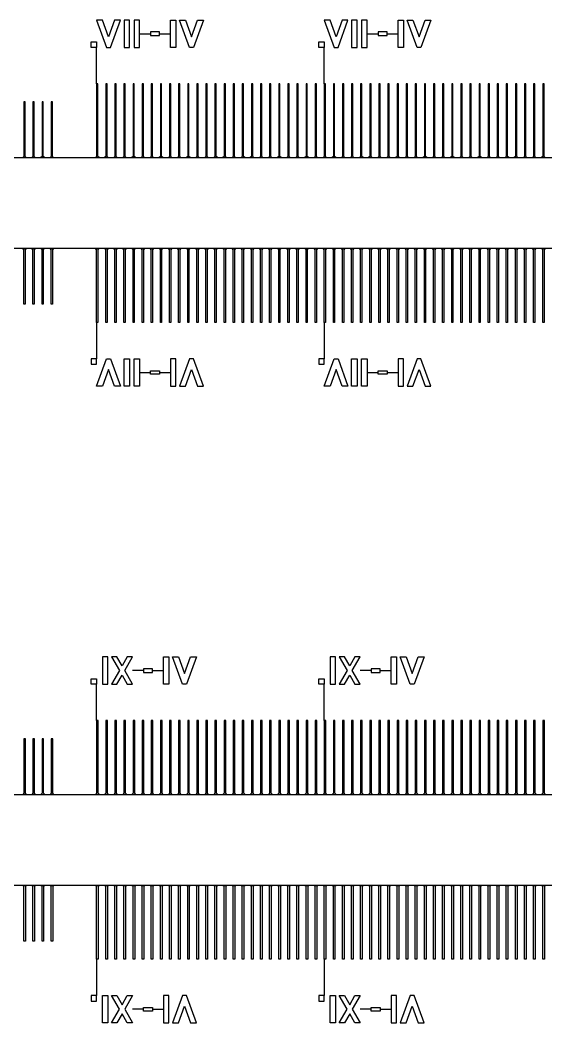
# Model space of a CAD drawing. Extents: x 135699 to 160699, y 112501 to 137501.
# Drawn here: x 149658 to 149946, y 124726 to 125277 of the extents above; entities that cross this region are included whole.
import ezdxf

# ---------------------------------------------------------------- set-up
doc = ezdxf.new("R2010")
doc.units = 13
for name, color, linetype in [('0.7', 50, 'Continuous'), ('0.9', 240, 'Continuous'), ('Main', 140, 'Continuous')]:
    doc.layers.add(name, color=color, linetype=linetype)
doc.layers.add('Write', color=7, linetype='Continuous', true_color=0x839eaa)

msp = doc.modelspace()

# ---------------------------------------------------------------- linework, layer by layer
for p, q in [((149723.23, 125269.41), (149729.23, 125269.41)), ((149734.23, 125269.41), (149740.23, 125269.41)), ((149848.23, 125269.41), (149854.23, 125269.41)), ((149859.23, 125269.41), (149865.23, 125269.41)), ((149699.68, 125241.91), (149699.68, 125261.91)), ((149824.68, 125241.91), (149824.68, 125261.91)), ((149699.68, 125110.71), (149699.68, 125090.71)), ((149824.68, 125110.71), (149824.68, 125090.71)), ((149723.23, 125083.21), (149729.23, 125083.21)), ((149734.23, 125083.21), (149740.23, 125083.21)), ((149848.23, 125083.21), (149854.23, 125083.21)), ((149859.23, 125083.21), (149865.23, 125083.21)), ((149725.42, 124919.41), (149719.42, 124919.41)), ((149730.42, 124919.41), (149736.42, 124919.41)), ((149850.42, 124919.41), (149844.42, 124919.41)), ((149855.42, 124919.41), (149861.42, 124919.41)), ((149699.68, 124891.91), (149699.68, 124911.91)), ((149824.68, 124891.91), (149824.68, 124911.91)), ((149699.68, 124760.71), (149699.68, 124740.71)), ((149824.68, 124760.71), (149824.68, 124740.71)), ((149725.42, 124733.21), (149719.42, 124733.21)), ((149730.42, 124733.21), (149736.42, 124733.21)), ((149850.42, 124733.21), (149844.42, 124733.21)), ((149855.42, 124733.21), (149861.42, 124733.21))]:
    msp.add_line(p, q)
at = {"layer": '0.7'}
for points in [[(149700.98, 125201.31), (149700.38, 125201.91), (149700.38, 125241.91), (149699.68, 125241.91), (149699.68, 125201.91), (149699.08, 125201.31)], [(149705.98, 125201.31), (149705.38, 125201.91), (149705.38, 125241.91), (149704.68, 125241.91), (149704.68, 125201.91), (149704.08, 125201.31)], [(149710.98, 125201.31), (149710.38, 125201.91), (149710.38, 125241.91), (149709.68, 125241.91), (149709.68, 125201.91), (149709.08, 125201.31)], [(149715.98, 125201.31), (149715.38, 125201.91), (149715.38, 125241.91), (149714.68, 125241.91), (149714.68, 125201.91), (149714.08, 125201.31)], [(149720.98, 125201.31), (149720.38, 125201.91), (149720.38, 125241.91), (149719.68, 125241.91), (149719.68, 125201.91), (149719.08, 125201.31)], [(149725.98, 125201.31), (149725.38, 125201.91), (149725.38, 125241.91), (149724.68, 125241.91), (149724.68, 125201.91), (149724.08, 125201.31)], [(149730.98, 125201.31), (149730.38, 125201.91), (149730.38, 125241.91), (149729.68, 125241.91), (149729.68, 125201.91), (149729.08, 125201.31)], [(149735.98, 125201.31), (149735.38, 125201.91), (149735.38, 125241.91), (149734.68, 125241.91), (149734.68, 125201.91), (149734.08, 125201.31)], [(149740.98, 125201.31), (149740.38, 125201.91), (149740.38, 125241.91), (149739.68, 125241.91), (149739.68, 125201.91), (149739.08, 125201.31)], [(149745.98, 125201.31), (149745.38, 125201.91), (149745.38, 125241.91), (149744.68, 125241.91), (149744.68, 125201.91), (149744.08, 125201.31)], [(149750.98, 125201.31), (149750.38, 125201.91), (149750.38, 125241.91), (149749.68, 125241.91), (149749.68, 125201.91), (149749.08, 125201.31)], [(149755.98, 125201.31), (149755.38, 125201.91), (149755.38, 125241.91), (149754.68, 125241.91), (149754.68, 125201.91), (149754.08, 125201.31)], [(149760.98, 125201.31), (149760.38, 125201.91), (149760.38, 125241.91), (149759.68, 125241.91), (149759.68, 125201.91), (149759.08, 125201.31)], [(149765.98, 125201.31), (149765.38, 125201.91), (149765.38, 125241.91), (149764.68, 125241.91), (149764.68, 125201.91), (149764.08, 125201.31)], [(149770.98, 125201.31), (149770.38, 125201.91), (149770.38, 125241.91), (149769.68, 125241.91), (149769.68, 125201.91), (149769.08, 125201.31)], [(149775.98, 125201.31), (149775.38, 125201.91), (149775.38, 125241.91), (149774.68, 125241.91), (149774.68, 125201.91), (149774.08, 125201.31)], [(149780.98, 125201.31), (149780.38, 125201.91), (149780.38, 125241.91), (149779.68, 125241.91), (149779.68, 125201.91), (149779.08, 125201.31)], [(149785.98, 125201.31), (149785.38, 125201.91), (149785.38, 125241.91), (149784.68, 125241.91), (149784.68, 125201.91), (149784.08, 125201.31)], [(149790.98, 125201.31), (149790.38, 125201.91), (149790.38, 125241.91), (149789.68, 125241.91), (149789.68, 125201.91), (149789.08, 125201.31)], [(149795.98, 125201.31), (149795.38, 125201.91), (149795.38, 125241.91), (149794.68, 125241.91), (149794.68, 125201.91), (149794.08, 125201.31)], [(149800.98, 125201.31), (149800.38, 125201.91), (149800.38, 125241.91), (149799.68, 125241.91), (149799.68, 125201.91), (149799.08, 125201.31)], [(149805.98, 125201.31), (149805.38, 125201.91), (149805.38, 125241.91), (149804.68, 125241.91), (149804.68, 125201.91), (149804.08, 125201.31)], [(149810.98, 125201.31), (149810.38, 125201.91), (149810.38, 125241.91), (149809.68, 125241.91), (149809.68, 125201.91), (149809.08, 125201.31)], [(149815.98, 125201.31), (149815.38, 125201.91), (149815.38, 125241.91), (149814.68, 125241.91), (149814.68, 125201.91), (149814.08, 125201.31)], [(149820.98, 125201.31), (149820.38, 125201.91), (149820.38, 125241.91), (149819.68, 125241.91), (149819.68, 125201.91), (149819.08, 125201.31)], [(149825.98, 125201.31), (149825.38, 125201.91), (149825.38, 125241.91), (149824.68, 125241.91), (149824.68, 125201.91), (149824.08, 125201.31)], [(149830.98, 125201.31), (149830.38, 125201.91), (149830.38, 125241.91), (149829.68, 125241.91), (149829.68, 125201.91), (149829.08, 125201.31)], [(149835.98, 125201.31), (149835.38, 125201.91), (149835.38, 125241.91), (149834.68, 125241.91), (149834.68, 125201.91), (149834.08, 125201.31)], [(149840.98, 125201.31), (149840.38, 125201.91), (149840.38, 125241.91), (149839.68, 125241.91), (149839.68, 125201.91), (149839.08, 125201.31)], [(149845.98, 125201.31), (149845.38, 125201.91), (149845.38, 125241.91), (149844.68, 125241.91), (149844.68, 125201.91), (149844.08, 125201.31)], [(149850.98, 125201.31), (149850.38, 125201.91), (149850.38, 125241.91), (149849.68, 125241.91), (149849.68, 125201.91), (149849.08, 125201.31)], [(149855.98, 125201.31), (149855.38, 125201.91), (149855.38, 125241.91), (149854.68, 125241.91), (149854.68, 125201.91), (149854.08, 125201.31)], [(149860.98, 125201.31), (149860.38, 125201.91), (149860.38, 125241.91), (149859.68, 125241.91), (149859.68, 125201.91), (149859.08, 125201.31)], [(149865.98, 125201.31), (149865.38, 125201.91), (149865.38, 125241.91), (149864.68, 125241.91), (149864.68, 125201.91), (149864.08, 125201.31)], [(149870.98, 125201.31), (149870.38, 125201.91), (149870.38, 125241.91), (149869.68, 125241.91), (149869.68, 125201.91), (149869.08, 125201.31)], [(149875.98, 125201.31), (149875.38, 125201.91), (149875.38, 125241.91), (149874.68, 125241.91), (149874.68, 125201.91), (149874.08, 125201.31)], [(149880.98, 125201.31), (149880.38, 125201.91), (149880.38, 125241.91), (149879.68, 125241.91), (149879.68, 125201.91), (149879.08, 125201.31)], [(149885.98, 125201.31), (149885.38, 125201.91), (149885.38, 125241.91), (149884.68, 125241.91), (149884.68, 125201.91), (149884.08, 125201.31)], [(149890.98, 125201.31), (149890.38, 125201.91), (149890.38, 125241.91), (149889.68, 125241.91), (149889.68, 125201.91), (149889.08, 125201.31)], [(149895.98, 125201.31), (149895.38, 125201.91), (149895.38, 125241.91), (149894.68, 125241.91), (149894.68, 125201.91), (149894.08, 125201.31)], [(149900.98, 125201.31), (149900.38, 125201.91), (149900.38, 125241.91), (149899.68, 125241.91), (149899.68, 125201.91), (149899.08, 125201.31)], [(149905.98, 125201.31), (149905.38, 125201.91), (149905.38, 125241.91), (149904.68, 125241.91), (149904.68, 125201.91), (149904.08, 125201.31)], [(149910.98, 125201.31), (149910.38, 125201.91), (149910.38, 125241.91), (149909.68, 125241.91), (149909.68, 125201.91), (149909.08, 125201.31)], [(149915.98, 125201.31), (149915.38, 125201.91), (149915.38, 125241.91), (149914.68, 125241.91), (149914.68, 125201.91), (149914.08, 125201.31)], [(149920.98, 125201.31), (149920.38, 125201.91), (149920.38, 125241.91), (149919.68, 125241.91), (149919.68, 125201.91), (149919.08, 125201.31)], [(149925.98, 125201.31), (149925.38, 125201.91), (149925.38, 125241.91), (149924.68, 125241.91), (149924.68, 125201.91), (149924.08, 125201.31)], [(149930.98, 125201.31), (149930.38, 125201.91), (149930.38, 125241.91), (149929.68, 125241.91), (149929.68, 125201.91), (149929.08, 125201.31)], [(149935.98, 125201.31), (149935.38, 125201.91), (149935.38, 125241.91), (149934.68, 125241.91), (149934.68, 125201.91), (149934.08, 125201.31)], [(149940.98, 125201.31), (149940.38, 125201.91), (149940.38, 125241.91), (149939.68, 125241.91), (149939.68, 125201.91), (149939.08, 125201.31)], [(149945.98, 125201.31), (149945.38, 125201.91), (149945.38, 125241.91), (149944.68, 125241.91), (149944.68, 125201.91), (149944.08, 125201.31)], [(149660.98, 125201.31), (149660.38, 125201.91), (149660.38, 125231.91), (149659.68, 125231.91), (149659.68, 125201.91), (149659.08, 125201.31)], [(149665.98, 125201.31), (149665.38, 125201.91), (149665.38, 125231.91), (149664.68, 125231.91), (149664.68, 125201.91), (149664.08, 125201.31)], [(149670.98, 125201.31), (149670.38, 125201.91), (149670.38, 125231.91), (149669.68, 125231.91), (149669.68, 125201.91), (149669.08, 125201.31)], [(149675.98, 125201.31), (149675.38, 125201.91), (149675.38, 125231.91), (149674.68, 125231.91), (149674.68, 125201.91), (149674.08, 125201.31)], [(149660.98, 125151.31), (149660.38, 125150.71), (149660.38, 125120.71), (149659.68, 125120.71), (149659.68, 125150.71), (149659.08, 125151.31)], [(149665.98, 125151.31), (149665.38, 125150.71), (149665.38, 125120.71), (149664.68, 125120.71), (149664.68, 125150.71), (149664.08, 125151.31)], [(149670.98, 125151.31), (149670.38, 125150.71), (149670.38, 125120.71), (149669.68, 125120.71), (149669.68, 125150.71), (149669.08, 125151.31)], [(149675.98, 125151.31), (149675.38, 125150.71), (149675.38, 125120.71), (149674.68, 125120.71), (149674.68, 125150.71), (149674.08, 125151.31)], [(149700.98, 125151.31), (149700.38, 125150.71), (149700.38, 125110.71), (149699.68, 125110.71), (149699.68, 125150.71), (149699.08, 125151.31)], [(149705.98, 125151.31), (149705.38, 125150.71), (149705.38, 125110.71), (149704.68, 125110.71), (149704.68, 125150.71), (149704.08, 125151.31)], [(149710.98, 125151.31), (149710.38, 125150.71), (149710.38, 125110.71), (149709.68, 125110.71), (149709.68, 125150.71), (149709.08, 125151.31)], [(149715.98, 125151.31), (149715.38, 125150.71), (149715.38, 125110.71), (149714.68, 125110.71), (149714.68, 125150.71), (149714.08, 125151.31)], [(149720.98, 125151.31), (149720.38, 125150.71), (149720.38, 125110.71), (149719.68, 125110.71), (149719.68, 125150.71), (149719.08, 125151.31)], [(149725.98, 125151.31), (149725.38, 125150.71), (149725.38, 125110.71), (149724.68, 125110.71), (149724.68, 125150.71), (149724.08, 125151.31)], [(149730.98, 125151.31), (149730.38, 125150.71), (149730.38, 125110.71), (149729.68, 125110.71), (149729.68, 125150.71), (149729.08, 125151.31)], [(149735.98, 125151.31), (149735.38, 125150.71), (149735.38, 125110.71), (149734.68, 125110.71), (149734.68, 125150.71), (149734.08, 125151.31)], [(149740.98, 125151.31), (149740.38, 125150.71), (149740.38, 125110.71), (149739.68, 125110.71), (149739.68, 125150.71), (149739.08, 125151.31)], [(149745.98, 125151.31), (149745.38, 125150.71), (149745.38, 125110.71), (149744.68, 125110.71), (149744.68, 125150.71), (149744.08, 125151.31)], [(149750.98, 125151.31), (149750.38, 125150.71), (149750.38, 125110.71), (149749.68, 125110.71), (149749.68, 125150.71), (149749.08, 125151.31)], [(149755.98, 125151.31), (149755.38, 125150.71), (149755.38, 125110.71), (149754.68, 125110.71), (149754.68, 125150.71), (149754.08, 125151.31)], [(149760.98, 125151.31), (149760.38, 125150.71), (149760.38, 125110.71), (149759.68, 125110.71), (149759.68, 125150.71), (149759.08, 125151.31)], [(149765.98, 125151.31), (149765.38, 125150.71), (149765.38, 125110.71), (149764.68, 125110.71), (149764.68, 125150.71), (149764.08, 125151.31)], [(149770.98, 125151.31), (149770.38, 125150.71), (149770.38, 125110.71), (149769.68, 125110.71), (149769.68, 125150.71), (149769.08, 125151.31)], [(149775.98, 125151.31), (149775.38, 125150.71), (149775.38, 125110.71), (149774.68, 125110.71), (149774.68, 125150.71), (149774.08, 125151.31)], [(149780.98, 125151.31), (149780.38, 125150.71), (149780.38, 125110.71), (149779.68, 125110.71), (149779.68, 125150.71), (149779.08, 125151.31)], [(149785.98, 125151.31), (149785.38, 125150.71), (149785.38, 125110.71), (149784.68, 125110.71), (149784.68, 125150.71), (149784.08, 125151.31)], [(149790.98, 125151.31), (149790.38, 125150.71), (149790.38, 125110.71), (149789.68, 125110.71), (149789.68, 125150.71), (149789.08, 125151.31)], [(149795.98, 125151.31), (149795.38, 125150.71), (149795.38, 125110.71), (149794.68, 125110.71), (149794.68, 125150.71), (149794.08, 125151.31)], [(149800.98, 125151.31), (149800.38, 125150.71), (149800.38, 125110.71), (149799.68, 125110.71), (149799.68, 125150.71), (149799.08, 125151.31)], [(149805.98, 125151.31), (149805.38, 125150.71), (149805.38, 125110.71), (149804.68, 125110.71), (149804.68, 125150.71), (149804.08, 125151.31)], [(149810.98, 125151.31), (149810.38, 125150.71), (149810.38, 125110.71), (149809.68, 125110.71), (149809.68, 125150.71), (149809.08, 125151.31)], [(149815.98, 125151.31), (149815.38, 125150.71), (149815.38, 125110.71), (149814.68, 125110.71), (149814.68, 125150.71), (149814.08, 125151.31)], [(149820.98, 125151.31), (149820.38, 125150.71), (149820.38, 125110.71), (149819.68, 125110.71), (149819.68, 125150.71), (149819.08, 125151.31)], [(149825.98, 125151.31), (149825.38, 125150.71), (149825.38, 125110.71), (149824.68, 125110.71), (149824.68, 125150.71), (149824.08, 125151.31)], [(149830.98, 125151.31), (149830.38, 125150.71), (149830.38, 125110.71), (149829.68, 125110.71), (149829.68, 125150.71), (149829.08, 125151.31)], [(149835.98, 125151.31), (149835.38, 125150.71), (149835.38, 125110.71), (149834.68, 125110.71), (149834.68, 125150.71), (149834.08, 125151.31)], [(149840.98, 125151.31), (149840.38, 125150.71), (149840.38, 125110.71), (149839.68, 125110.71), (149839.68, 125150.71), (149839.08, 125151.31)], [(149845.98, 125151.31), (149845.38, 125150.71), (149845.38, 125110.71), (149844.68, 125110.71), (149844.68, 125150.71), (149844.08, 125151.31)], [(149850.98, 125151.31), (149850.38, 125150.71), (149850.38, 125110.71), (149849.68, 125110.71), (149849.68, 125150.71), (149849.08, 125151.31)], [(149855.98, 125151.31), (149855.38, 125150.71), (149855.38, 125110.71), (149854.68, 125110.71), (149854.68, 125150.71), (149854.08, 125151.31)], [(149860.98, 125151.31), (149860.38, 125150.71), (149860.38, 125110.71), (149859.68, 125110.71), (149859.68, 125150.71), (149859.08, 125151.31)], [(149865.98, 125151.31), (149865.38, 125150.71), (149865.38, 125110.71), (149864.68, 125110.71), (149864.68, 125150.71), (149864.08, 125151.31)], [(149870.98, 125151.31), (149870.38, 125150.71), (149870.38, 125110.71), (149869.68, 125110.71), (149869.68, 125150.71), (149869.08, 125151.31)], [(149875.98, 125151.31), (149875.38, 125150.71), (149875.38, 125110.71), (149874.68, 125110.71), (149874.68, 125150.71), (149874.08, 125151.31)], [(149880.98, 125151.31), (149880.38, 125150.71), (149880.38, 125110.71), (149879.68, 125110.71), (149879.68, 125150.71), (149879.08, 125151.31)], [(149885.98, 125151.31), (149885.38, 125150.71), (149885.38, 125110.71), (149884.68, 125110.71), (149884.68, 125150.71), (149884.08, 125151.31)], [(149890.98, 125151.31), (149890.38, 125150.71), (149890.38, 125110.71), (149889.68, 125110.71), (149889.68, 125150.71), (149889.08, 125151.31)], [(149895.98, 125151.31), (149895.38, 125150.71), (149895.38, 125110.71), (149894.68, 125110.71), (149894.68, 125150.71), (149894.08, 125151.31)], [(149900.98, 125151.31), (149900.38, 125150.71), (149900.38, 125110.71), (149899.68, 125110.71), (149899.68, 125150.71), (149899.08, 125151.31)], [(149905.98, 125151.31), (149905.38, 125150.71), (149905.38, 125110.71), (149904.68, 125110.71), (149904.68, 125150.71), (149904.08, 125151.31)], [(149910.98, 125151.31), (149910.38, 125150.71), (149910.38, 125110.71), (149909.68, 125110.71), (149909.68, 125150.71), (149909.08, 125151.31)], [(149915.98, 125151.31), (149915.38, 125150.71), (149915.38, 125110.71), (149914.68, 125110.71), (149914.68, 125150.71), (149914.08, 125151.31)], [(149920.98, 125151.31), (149920.38, 125150.71), (149920.38, 125110.71), (149919.68, 125110.71), (149919.68, 125150.71), (149919.08, 125151.31)], [(149925.98, 125151.31), (149925.38, 125150.71), (149925.38, 125110.71), (149924.68, 125110.71), (149924.68, 125150.71), (149924.08, 125151.31)], [(149930.98, 125151.31), (149930.38, 125150.71), (149930.38, 125110.71), (149929.68, 125110.71), (149929.68, 125150.71), (149929.08, 125151.31)], [(149935.98, 125151.31), (149935.38, 125150.71), (149935.38, 125110.71), (149934.68, 125110.71), (149934.68, 125150.71), (149934.08, 125151.31)], [(149940.98, 125151.31), (149940.38, 125150.71), (149940.38, 125110.71), (149939.68, 125110.71), (149939.68, 125150.71), (149939.08, 125151.31)], [(149945.98, 125151.31), (149945.38, 125150.71), (149945.38, 125110.71), (149944.68, 125110.71), (149944.68, 125150.71), (149944.08, 125151.31)]]:
    msp.add_lwpolyline(points, close=True, dxfattribs=at)
at = {"layer": '0.9'}
for points in [[(149701.18, 124851.31), (149700.58, 124851.91), (149700.58, 124891.91), (149699.68, 124891.91), (149699.68, 124851.91), (149699.08, 124851.31)], [(149706.18, 124851.31), (149705.58, 124851.91), (149705.58, 124891.91), (149704.68, 124891.91), (149704.68, 124851.91), (149704.08, 124851.31)], [(149711.18, 124851.31), (149710.58, 124851.91), (149710.58, 124891.91), (149709.68, 124891.91), (149709.68, 124851.91), (149709.08, 124851.31)], [(149716.18, 124851.31), (149715.58, 124851.91), (149715.58, 124891.91), (149714.68, 124891.91), (149714.68, 124851.91), (149714.08, 124851.31)], [(149721.18, 124851.31), (149720.58, 124851.91), (149720.58, 124891.91), (149719.68, 124891.91), (149719.68, 124851.91), (149719.08, 124851.31)], [(149726.18, 124851.31), (149725.58, 124851.91), (149725.58, 124891.91), (149724.68, 124891.91), (149724.68, 124851.91), (149724.08, 124851.31)], [(149731.18, 124851.31), (149730.58, 124851.91), (149730.58, 124891.91), (149729.68, 124891.91), (149729.68, 124851.91), (149729.08, 124851.31)], [(149736.18, 124851.31), (149735.58, 124851.91), (149735.58, 124891.91), (149734.68, 124891.91), (149734.68, 124851.91), (149734.08, 124851.31)], [(149741.18, 124851.31), (149740.58, 124851.91), (149740.58, 124891.91), (149739.68, 124891.91), (149739.68, 124851.91), (149739.08, 124851.31)], [(149746.18, 124851.31), (149745.58, 124851.91), (149745.58, 124891.91), (149744.68, 124891.91), (149744.68, 124851.91), (149744.08, 124851.31)], [(149751.18, 124851.31), (149750.58, 124851.91), (149750.58, 124891.91), (149749.68, 124891.91), (149749.68, 124851.91), (149749.08, 124851.31)], [(149756.18, 124851.31), (149755.58, 124851.91), (149755.58, 124891.91), (149754.68, 124891.91), (149754.68, 124851.91), (149754.08, 124851.31)], [(149761.18, 124851.31), (149760.58, 124851.91), (149760.58, 124891.91), (149759.68, 124891.91), (149759.68, 124851.91), (149759.08, 124851.31)], [(149766.18, 124851.31), (149765.58, 124851.91), (149765.58, 124891.91), (149764.68, 124891.91), (149764.68, 124851.91), (149764.08, 124851.31)], [(149771.18, 124851.31), (149770.58, 124851.91), (149770.58, 124891.91), (149769.68, 124891.91), (149769.68, 124851.91), (149769.08, 124851.31)], [(149776.18, 124851.31), (149775.58, 124851.91), (149775.58, 124891.91), (149774.68, 124891.91), (149774.68, 124851.91), (149774.08, 124851.31)], [(149781.18, 124851.31), (149780.58, 124851.91), (149780.58, 124891.91), (149779.68, 124891.91), (149779.68, 124851.91), (149779.08, 124851.31)], [(149786.18, 124851.31), (149785.58, 124851.91), (149785.58, 124891.91), (149784.68, 124891.91), (149784.68, 124851.91), (149784.08, 124851.31)], [(149791.18, 124851.31), (149790.58, 124851.91), (149790.58, 124891.91), (149789.68, 124891.91), (149789.68, 124851.91), (149789.08, 124851.31)], [(149796.18, 124851.31), (149795.58, 124851.91), (149795.58, 124891.91), (149794.68, 124891.91), (149794.68, 124851.91), (149794.08, 124851.31)], [(149801.18, 124851.31), (149800.58, 124851.91), (149800.58, 124891.91), (149799.68, 124891.91), (149799.68, 124851.91), (149799.08, 124851.31)], [(149806.18, 124851.31), (149805.58, 124851.91), (149805.58, 124891.91), (149804.68, 124891.91), (149804.68, 124851.91), (149804.08, 124851.31)], [(149811.18, 124851.31), (149810.58, 124851.91), (149810.58, 124891.91), (149809.68, 124891.91), (149809.68, 124851.91), (149809.08, 124851.31)], [(149816.18, 124851.31), (149815.58, 124851.91), (149815.58, 124891.91), (149814.68, 124891.91), (149814.68, 124851.91), (149814.08, 124851.31)], [(149821.18, 124851.31), (149820.58, 124851.91), (149820.58, 124891.91), (149819.68, 124891.91), (149819.68, 124851.91), (149819.08, 124851.31)], [(149826.18, 124851.31), (149825.58, 124851.91), (149825.58, 124891.91), (149824.68, 124891.91), (149824.68, 124851.91), (149824.08, 124851.31)], [(149831.18, 124851.31), (149830.58, 124851.91), (149830.58, 124891.91), (149829.68, 124891.91), (149829.68, 124851.91), (149829.08, 124851.31)], [(149836.18, 124851.31), (149835.58, 124851.91), (149835.58, 124891.91), (149834.68, 124891.91), (149834.68, 124851.91), (149834.08, 124851.31)], [(149841.18, 124851.31), (149840.58, 124851.91), (149840.58, 124891.91), (149839.68, 124891.91), (149839.68, 124851.91), (149839.08, 124851.31)], [(149846.18, 124851.31), (149845.58, 124851.91), (149845.58, 124891.91), (149844.68, 124891.91), (149844.68, 124851.91), (149844.08, 124851.31)], [(149851.18, 124851.31), (149850.58, 124851.91), (149850.58, 124891.91), (149849.68, 124891.91), (149849.68, 124851.91), (149849.08, 124851.31)], [(149856.18, 124851.31), (149855.58, 124851.91), (149855.58, 124891.91), (149854.68, 124891.91), (149854.68, 124851.91), (149854.08, 124851.31)], [(149861.18, 124851.31), (149860.58, 124851.91), (149860.58, 124891.91), (149859.68, 124891.91), (149859.68, 124851.91), (149859.08, 124851.31)], [(149866.18, 124851.31), (149865.58, 124851.91), (149865.58, 124891.91), (149864.68, 124891.91), (149864.68, 124851.91), (149864.08, 124851.31)], [(149871.18, 124851.31), (149870.58, 124851.91), (149870.58, 124891.91), (149869.68, 124891.91), (149869.68, 124851.91), (149869.08, 124851.31)], [(149876.18, 124851.31), (149875.58, 124851.91), (149875.58, 124891.91), (149874.68, 124891.91), (149874.68, 124851.91), (149874.08, 124851.31)], [(149881.18, 124851.31), (149880.58, 124851.91), (149880.58, 124891.91), (149879.68, 124891.91), (149879.68, 124851.91), (149879.08, 124851.31)], [(149886.18, 124851.31), (149885.58, 124851.91), (149885.58, 124891.91), (149884.68, 124891.91), (149884.68, 124851.91), (149884.08, 124851.31)], [(149891.18, 124851.31), (149890.58, 124851.91), (149890.58, 124891.91), (149889.68, 124891.91), (149889.68, 124851.91), (149889.08, 124851.31)], [(149896.18, 124851.31), (149895.58, 124851.91), (149895.58, 124891.91), (149894.68, 124891.91), (149894.68, 124851.91), (149894.08, 124851.31)], [(149901.18, 124851.31), (149900.58, 124851.91), (149900.58, 124891.91), (149899.68, 124891.91), (149899.68, 124851.91), (149899.08, 124851.31)], [(149906.18, 124851.31), (149905.58, 124851.91), (149905.58, 124891.91), (149904.68, 124891.91), (149904.68, 124851.91), (149904.08, 124851.31)], [(149911.18, 124851.31), (149910.58, 124851.91), (149910.58, 124891.91), (149909.68, 124891.91), (149909.68, 124851.91), (149909.08, 124851.31)], [(149916.18, 124851.31), (149915.58, 124851.91), (149915.58, 124891.91), (149914.68, 124891.91), (149914.68, 124851.91), (149914.08, 124851.31)], [(149921.18, 124851.31), (149920.58, 124851.91), (149920.58, 124891.91), (149919.68, 124891.91), (149919.68, 124851.91), (149919.08, 124851.31)], [(149926.18, 124851.31), (149925.58, 124851.91), (149925.58, 124891.91), (149924.68, 124891.91), (149924.68, 124851.91), (149924.08, 124851.31)], [(149931.18, 124851.31), (149930.58, 124851.91), (149930.58, 124891.91), (149929.68, 124891.91), (149929.68, 124851.91), (149929.08, 124851.31)], [(149936.18, 124851.31), (149935.58, 124851.91), (149935.58, 124891.91), (149934.68, 124891.91), (149934.68, 124851.91), (149934.08, 124851.31)], [(149941.18, 124851.31), (149940.58, 124851.91), (149940.58, 124891.91), (149939.68, 124891.91), (149939.68, 124851.91), (149939.08, 124851.31)], [(149946.18, 124851.31), (149945.58, 124851.91), (149945.58, 124891.91), (149944.68, 124891.91), (149944.68, 124851.91), (149944.08, 124851.31)], [(149661.18, 124851.31), (149660.58, 124851.91), (149660.58, 124881.91), (149659.68, 124881.91), (149659.68, 124851.91), (149659.08, 124851.31)], [(149666.18, 124851.31), (149665.58, 124851.91), (149665.58, 124881.91), (149664.68, 124881.91), (149664.68, 124851.91), (149664.08, 124851.31)], [(149671.18, 124851.31), (149670.58, 124851.91), (149670.58, 124881.91), (149669.68, 124881.91), (149669.68, 124851.91), (149669.08, 124851.31)], [(149676.18, 124851.31), (149675.58, 124851.91), (149675.58, 124881.91), (149674.68, 124881.91), (149674.68, 124851.91), (149674.08, 124851.31)], [(149661.18, 124801.31), (149660.58, 124800.71), (149660.58, 124770.71), (149659.68, 124770.71), (149659.68, 124800.71), (149659.08, 124801.31)], [(149666.18, 124801.31), (149665.58, 124800.71), (149665.58, 124770.71), (149664.68, 124770.71), (149664.68, 124800.71), (149664.08, 124801.31)], [(149671.18, 124801.31), (149670.58, 124800.71), (149670.58, 124770.71), (149669.68, 124770.71), (149669.68, 124800.71), (149669.08, 124801.31)], [(149676.18, 124801.31), (149675.58, 124800.71), (149675.58, 124770.71), (149674.68, 124770.71), (149674.68, 124800.71), (149674.08, 124801.31)], [(149701.18, 124801.31), (149700.58, 124800.71), (149700.58, 124760.71), (149699.68, 124760.71), (149699.68, 124800.71), (149699.08, 124801.31)], [(149706.18, 124801.31), (149705.58, 124800.71), (149705.58, 124760.71), (149704.68, 124760.71), (149704.68, 124800.71), (149704.08, 124801.31)], [(149711.18, 124801.31), (149710.58, 124800.71), (149710.58, 124760.71), (149709.68, 124760.71), (149709.68, 124800.71), (149709.08, 124801.31)], [(149716.18, 124801.31), (149715.58, 124800.71), (149715.58, 124760.71), (149714.68, 124760.71), (149714.68, 124800.71), (149714.08, 124801.31)], [(149721.18, 124801.31), (149720.58, 124800.71), (149720.58, 124760.71), (149719.68, 124760.71), (149719.68, 124800.71), (149719.08, 124801.31)], [(149726.18, 124801.31), (149725.58, 124800.71), (149725.58, 124760.71), (149724.68, 124760.71), (149724.68, 124800.71), (149724.08, 124801.31)], [(149731.18, 124801.31), (149730.58, 124800.71), (149730.58, 124760.71), (149729.68, 124760.71), (149729.68, 124800.71), (149729.08, 124801.31)], [(149736.18, 124801.31), (149735.58, 124800.71), (149735.58, 124760.71), (149734.68, 124760.71), (149734.68, 124800.71), (149734.08, 124801.31)], [(149741.18, 124801.31), (149740.58, 124800.71), (149740.58, 124760.71), (149739.68, 124760.71), (149739.68, 124800.71), (149739.08, 124801.31)], [(149746.18, 124801.31), (149745.58, 124800.71), (149745.58, 124760.71), (149744.68, 124760.71), (149744.68, 124800.71), (149744.08, 124801.31)], [(149751.18, 124801.31), (149750.58, 124800.71), (149750.58, 124760.71), (149749.68, 124760.71), (149749.68, 124800.71), (149749.08, 124801.31)], [(149756.18, 124801.31), (149755.58, 124800.71), (149755.58, 124760.71), (149754.68, 124760.71), (149754.68, 124800.71), (149754.08, 124801.31)], [(149761.18, 124801.31), (149760.58, 124800.71), (149760.58, 124760.71), (149759.68, 124760.71), (149759.68, 124800.71), (149759.08, 124801.31)], [(149766.18, 124801.31), (149765.58, 124800.71), (149765.58, 124760.71), (149764.68, 124760.71), (149764.68, 124800.71), (149764.08, 124801.31)], [(149771.18, 124801.31), (149770.58, 124800.71), (149770.58, 124760.71), (149769.68, 124760.71), (149769.68, 124800.71), (149769.08, 124801.31)], [(149776.18, 124801.31), (149775.58, 124800.71), (149775.58, 124760.71), (149774.68, 124760.71), (149774.68, 124800.71), (149774.08, 124801.31)], [(149781.18, 124801.31), (149780.58, 124800.71), (149780.58, 124760.71), (149779.68, 124760.71), (149779.68, 124800.71), (149779.08, 124801.31)], [(149786.18, 124801.31), (149785.58, 124800.71), (149785.58, 124760.71), (149784.68, 124760.71), (149784.68, 124800.71), (149784.08, 124801.31)], [(149791.18, 124801.31), (149790.58, 124800.71), (149790.58, 124760.71), (149789.68, 124760.71), (149789.68, 124800.71), (149789.08, 124801.31)], [(149796.18, 124801.31), (149795.58, 124800.71), (149795.58, 124760.71), (149794.68, 124760.71), (149794.68, 124800.71), (149794.08, 124801.31)], [(149801.18, 124801.31), (149800.58, 124800.71), (149800.58, 124760.71), (149799.68, 124760.71), (149799.68, 124800.71), (149799.08, 124801.31)], [(149806.18, 124801.31), (149805.58, 124800.71), (149805.58, 124760.71), (149804.68, 124760.71), (149804.68, 124800.71), (149804.08, 124801.31)], [(149811.18, 124801.31), (149810.58, 124800.71), (149810.58, 124760.71), (149809.68, 124760.71), (149809.68, 124800.71), (149809.08, 124801.31)], [(149816.18, 124801.31), (149815.58, 124800.71), (149815.58, 124760.71), (149814.68, 124760.71), (149814.68, 124800.71), (149814.08, 124801.31)], [(149821.18, 124801.31), (149820.58, 124800.71), (149820.58, 124760.71), (149819.68, 124760.71), (149819.68, 124800.71), (149819.08, 124801.31)], [(149826.18, 124801.31), (149825.58, 124800.71), (149825.58, 124760.71), (149824.68, 124760.71), (149824.68, 124800.71), (149824.08, 124801.31)], [(149831.18, 124801.31), (149830.58, 124800.71), (149830.58, 124760.71), (149829.68, 124760.71), (149829.68, 124800.71), (149829.08, 124801.31)], [(149836.18, 124801.31), (149835.58, 124800.71), (149835.58, 124760.71), (149834.68, 124760.71), (149834.68, 124800.71), (149834.08, 124801.31)], [(149841.18, 124801.31), (149840.58, 124800.71), (149840.58, 124760.71), (149839.68, 124760.71), (149839.68, 124800.71), (149839.08, 124801.31)], [(149846.18, 124801.31), (149845.58, 124800.71), (149845.58, 124760.71), (149844.68, 124760.71), (149844.68, 124800.71), (149844.08, 124801.31)], [(149851.18, 124801.31), (149850.58, 124800.71), (149850.58, 124760.71), (149849.68, 124760.71), (149849.68, 124800.71), (149849.08, 124801.31)], [(149856.18, 124801.31), (149855.58, 124800.71), (149855.58, 124760.71), (149854.68, 124760.71), (149854.68, 124800.71), (149854.08, 124801.31)], [(149861.18, 124801.31), (149860.58, 124800.71), (149860.58, 124760.71), (149859.68, 124760.71), (149859.68, 124800.71), (149859.08, 124801.31)], [(149866.18, 124801.31), (149865.58, 124800.71), (149865.58, 124760.71), (149864.68, 124760.71), (149864.68, 124800.71), (149864.08, 124801.31)], [(149871.18, 124801.31), (149870.58, 124800.71), (149870.58, 124760.71), (149869.68, 124760.71), (149869.68, 124800.71), (149869.08, 124801.31)], [(149876.18, 124801.31), (149875.58, 124800.71), (149875.58, 124760.71), (149874.68, 124760.71), (149874.68, 124800.71), (149874.08, 124801.31)], [(149881.18, 124801.31), (149880.58, 124800.71), (149880.58, 124760.71), (149879.68, 124760.71), (149879.68, 124800.71), (149879.08, 124801.31)], [(149886.18, 124801.31), (149885.58, 124800.71), (149885.58, 124760.71), (149884.68, 124760.71), (149884.68, 124800.71), (149884.08, 124801.31)], [(149891.18, 124801.31), (149890.58, 124800.71), (149890.58, 124760.71), (149889.68, 124760.71), (149889.68, 124800.71), (149889.08, 124801.31)], [(149896.18, 124801.31), (149895.58, 124800.71), (149895.58, 124760.71), (149894.68, 124760.71), (149894.68, 124800.71), (149894.08, 124801.31)], [(149901.18, 124801.31), (149900.58, 124800.71), (149900.58, 124760.71), (149899.68, 124760.71), (149899.68, 124800.71), (149899.08, 124801.31)], [(149906.18, 124801.31), (149905.58, 124800.71), (149905.58, 124760.71), (149904.68, 124760.71), (149904.68, 124800.71), (149904.08, 124801.31)], [(149911.18, 124801.31), (149910.58, 124800.71), (149910.58, 124760.71), (149909.68, 124760.71), (149909.68, 124800.71), (149909.08, 124801.31)], [(149916.18, 124801.31), (149915.58, 124800.71), (149915.58, 124760.71), (149914.68, 124760.71), (149914.68, 124800.71), (149914.08, 124801.31)], [(149921.18, 124801.31), (149920.58, 124800.71), (149920.58, 124760.71), (149919.68, 124760.71), (149919.68, 124800.71), (149919.08, 124801.31)], [(149926.18, 124801.31), (149925.58, 124800.71), (149925.58, 124760.71), (149924.68, 124760.71), (149924.68, 124800.71), (149924.08, 124801.31)], [(149931.18, 124801.31), (149930.58, 124800.71), (149930.58, 124760.71), (149929.68, 124760.71), (149929.68, 124800.71), (149929.08, 124801.31)], [(149936.18, 124801.31), (149935.58, 124800.71), (149935.58, 124760.71), (149934.68, 124760.71), (149934.68, 124800.71), (149934.08, 124801.31)], [(149941.18, 124801.31), (149940.58, 124800.71), (149940.58, 124760.71), (149939.68, 124760.71), (149939.68, 124800.71), (149939.08, 124801.31)], [(149946.18, 124801.31), (149945.58, 124800.71), (149945.58, 124760.71), (149944.68, 124760.71), (149944.68, 124800.71), (149944.08, 124801.31)]]:
    msp.add_lwpolyline(points, close=True, dxfattribs=at)
at = {"layer": 'Main'}
for points in [[(150449.08, 125201.31, -0.414214), (150549.08, 125101.31), (150549.08, 124901.31, -0.414214), (150449.08, 124801.31), (145949.08, 124801.31, -0.414214), (145849.08, 124901.31), (145849.08, 125101.31, -0.414214), (145949.08, 125201.31)], [(150449.08, 125151.31), (145949.08, 125151.31, 0.414214), (145899.08, 125101.31), (145899.08, 124901.31, 0.414214), (145949.08, 124851.31), (150449.08, 124851.31, 0.414214), (150499.08, 124901.31), (150499.08, 125101.31, 0.414214)]]:
    msp.add_lwpolyline(points, format="xyb", close=True, dxfattribs=at)
at = {"layer": 'Write'}
for points in [[(149706.21, 125267.76), (149702.87, 125276.91), (149699.68, 125276.91), (149705.14, 125261.91), (149707.27, 125261.91), (149712.73, 125276.91), (149709.54, 125276.91)], [(149717.73, 125261.91), (149717.73, 125276.91), (149714.73, 125276.91), (149714.73, 125261.91)], [(149723.23, 125261.91), (149723.23, 125276.91), (149720.23, 125276.91), (149720.23, 125261.91)], [(149740.23, 125261.91), (149740.23, 125276.91), (149743.23, 125276.91), (149743.23, 125261.91)], [(149751.75, 125267.76), (149755.08, 125276.91), (149758.28, 125276.91), (149752.82, 125261.91), (149750.69, 125261.91), (149745.23, 125276.91), (149748.42, 125276.91)], [(149831.21, 125267.76), (149827.87, 125276.91), (149824.68, 125276.91), (149830.14, 125261.91), (149832.27, 125261.91), (149837.73, 125276.91), (149834.54, 125276.91)], [(149842.73, 125261.91), (149842.73, 125276.91), (149839.73, 125276.91), (149839.73, 125261.91)], [(149848.23, 125261.91), (149848.23, 125276.91), (149845.23, 125276.91), (149845.23, 125261.91)], [(149865.23, 125261.91), (149865.23, 125276.91), (149868.23, 125276.91), (149868.23, 125261.91)], [(149876.75, 125267.76), (149880.08, 125276.91), (149883.28, 125276.91), (149877.82, 125261.91), (149875.69, 125261.91), (149870.23, 125276.91), (149873.42, 125276.91)], [(149734.23, 125268.41), (149734.23, 125270.41), (149729.23, 125270.41), (149729.23, 125268.41)], [(149859.23, 125268.41), (149859.23, 125270.41), (149854.23, 125270.41), (149854.23, 125268.41)], [(149696.68, 125261.91), (149696.68, 125264.91), (149699.68, 125264.91), (149699.68, 125261.91)], [(149821.68, 125261.91), (149821.68, 125264.91), (149824.68, 125264.91), (149824.68, 125261.91)], [(149696.68, 125090.71), (149696.68, 125087.71), (149699.68, 125087.71), (149699.68, 125090.71)], [(149706.21, 125084.86), (149702.87, 125075.71), (149699.68, 125075.71), (149705.14, 125090.71), (149707.27, 125090.71), (149712.73, 125075.71), (149709.54, 125075.71)], [(149717.73, 125090.71), (149717.73, 125075.71), (149714.73, 125075.71), (149714.73, 125090.71)], [(149723.23, 125090.71), (149723.23, 125075.71), (149720.23, 125075.71), (149720.23, 125090.71)], [(149740.23, 125090.71), (149740.23, 125075.71), (149743.23, 125075.71), (149743.23, 125090.71)], [(149751.75, 125084.86), (149755.08, 125075.71), (149758.28, 125075.71), (149752.82, 125090.71), (149750.69, 125090.71), (149745.23, 125075.71), (149748.42, 125075.71)], [(149821.68, 125090.71), (149821.68, 125087.71), (149824.68, 125087.71), (149824.68, 125090.71)], [(149831.21, 125084.86), (149827.87, 125075.71), (149824.68, 125075.71), (149830.14, 125090.71), (149832.27, 125090.71), (149837.73, 125075.71), (149834.54, 125075.71)], [(149842.73, 125090.71), (149842.73, 125075.71), (149839.73, 125075.71), (149839.73, 125090.71)], [(149848.23, 125090.71), (149848.23, 125075.71), (149845.23, 125075.71), (149845.23, 125090.71)], [(149865.23, 125090.71), (149865.23, 125075.71), (149868.23, 125075.71), (149868.23, 125090.71)], [(149876.75, 125084.86), (149880.08, 125075.71), (149883.28, 125075.71), (149877.82, 125090.71), (149875.69, 125090.71), (149870.23, 125075.71), (149873.42, 125075.71)], [(149734.23, 125084.21), (149734.23, 125082.21), (149729.23, 125082.21), (149729.23, 125084.21)], [(149859.23, 125084.21), (149859.23, 125082.21), (149854.23, 125082.21), (149854.23, 125084.21)], [(149705.87, 124911.91), (149705.87, 124926.91), (149702.87, 124926.91), (149702.87, 124911.91)], [(149710.76, 124911.91), (149713.65, 124916.91), (149716.54, 124911.91), (149719.42, 124911.91), (149715.09, 124919.41), (149719.42, 124926.91), (149716.54, 124926.91), (149713.65, 124921.91), (149710.76, 124926.91), (149707.87, 124926.91), (149712.21, 124919.41), (149707.87, 124911.91)], [(149736.42, 124911.91), (149736.42, 124926.91), (149739.42, 124926.91), (149739.42, 124911.91)], [(149747.95, 124917.76), (149751.28, 124926.91), (149754.47, 124926.91), (149749.01, 124911.91), (149746.88, 124911.91), (149741.42, 124926.91), (149744.61, 124926.91)], [(149830.87, 124911.91), (149830.87, 124926.91), (149827.87, 124926.91), (149827.87, 124911.91)], [(149835.76, 124911.91), (149838.65, 124916.91), (149841.54, 124911.91), (149844.42, 124911.91), (149840.09, 124919.41), (149844.42, 124926.91), (149841.54, 124926.91), (149838.65, 124921.91), (149835.76, 124926.91), (149832.87, 124926.91), (149837.21, 124919.41), (149832.87, 124911.91)], [(149861.42, 124911.91), (149861.42, 124926.91), (149864.42, 124926.91), (149864.42, 124911.91)], [(149872.95, 124917.76), (149876.28, 124926.91), (149879.47, 124926.91), (149874.01, 124911.91), (149871.88, 124911.91), (149866.42, 124926.91), (149869.61, 124926.91)], [(149730.42, 124918.41), (149730.42, 124920.41), (149725.42, 124920.41), (149725.42, 124918.41)], [(149855.42, 124918.41), (149855.42, 124920.41), (149850.42, 124920.41), (149850.42, 124918.41)], [(149696.68, 124911.91), (149696.68, 124914.91), (149699.68, 124914.91), (149699.68, 124911.91)], [(149821.68, 124911.91), (149821.68, 124914.91), (149824.68, 124914.91), (149824.68, 124911.91)], [(149696.68, 124740.71), (149696.68, 124737.71), (149699.68, 124737.71), (149699.68, 124740.71)], [(149705.87, 124740.71), (149705.87, 124725.71), (149702.87, 124725.71), (149702.87, 124740.71)], [(149710.76, 124740.71), (149713.65, 124735.71), (149716.54, 124740.71), (149719.42, 124740.71), (149715.09, 124733.21), (149719.42, 124725.71), (149716.54, 124725.71), (149713.65, 124730.71), (149710.76, 124725.71), (149707.87, 124725.71), (149712.21, 124733.21), (149707.87, 124740.71)], [(149736.42, 124740.71), (149736.42, 124725.71), (149739.42, 124725.71), (149739.42, 124740.71)], [(149747.95, 124734.86), (149751.28, 124725.71), (149754.47, 124725.71), (149749.01, 124740.71), (149746.88, 124740.71), (149741.42, 124725.71), (149744.61, 124725.71)], [(149821.68, 124740.71), (149821.68, 124737.71), (149824.68, 124737.71), (149824.68, 124740.71)], [(149830.87, 124740.71), (149830.87, 124725.71), (149827.87, 124725.71), (149827.87, 124740.71)], [(149835.76, 124740.71), (149838.65, 124735.71), (149841.54, 124740.71), (149844.42, 124740.71), (149840.09, 124733.21), (149844.42, 124725.71), (149841.54, 124725.71), (149838.65, 124730.71), (149835.76, 124725.71), (149832.87, 124725.71), (149837.21, 124733.21), (149832.87, 124740.71)], [(149861.42, 124740.71), (149861.42, 124725.71), (149864.42, 124725.71), (149864.42, 124740.71)], [(149872.95, 124734.86), (149876.28, 124725.71), (149879.47, 124725.71), (149874.01, 124740.71), (149871.88, 124740.71), (149866.42, 124725.71), (149869.61, 124725.71)], [(149730.42, 124734.21), (149730.42, 124732.21), (149725.42, 124732.21), (149725.42, 124734.21)], [(149855.42, 124734.21), (149855.42, 124732.21), (149850.42, 124732.21), (149850.42, 124734.21)]]:
    msp.add_lwpolyline(points, close=True, dxfattribs=at)

doc.saveas('drawing.dxf')
